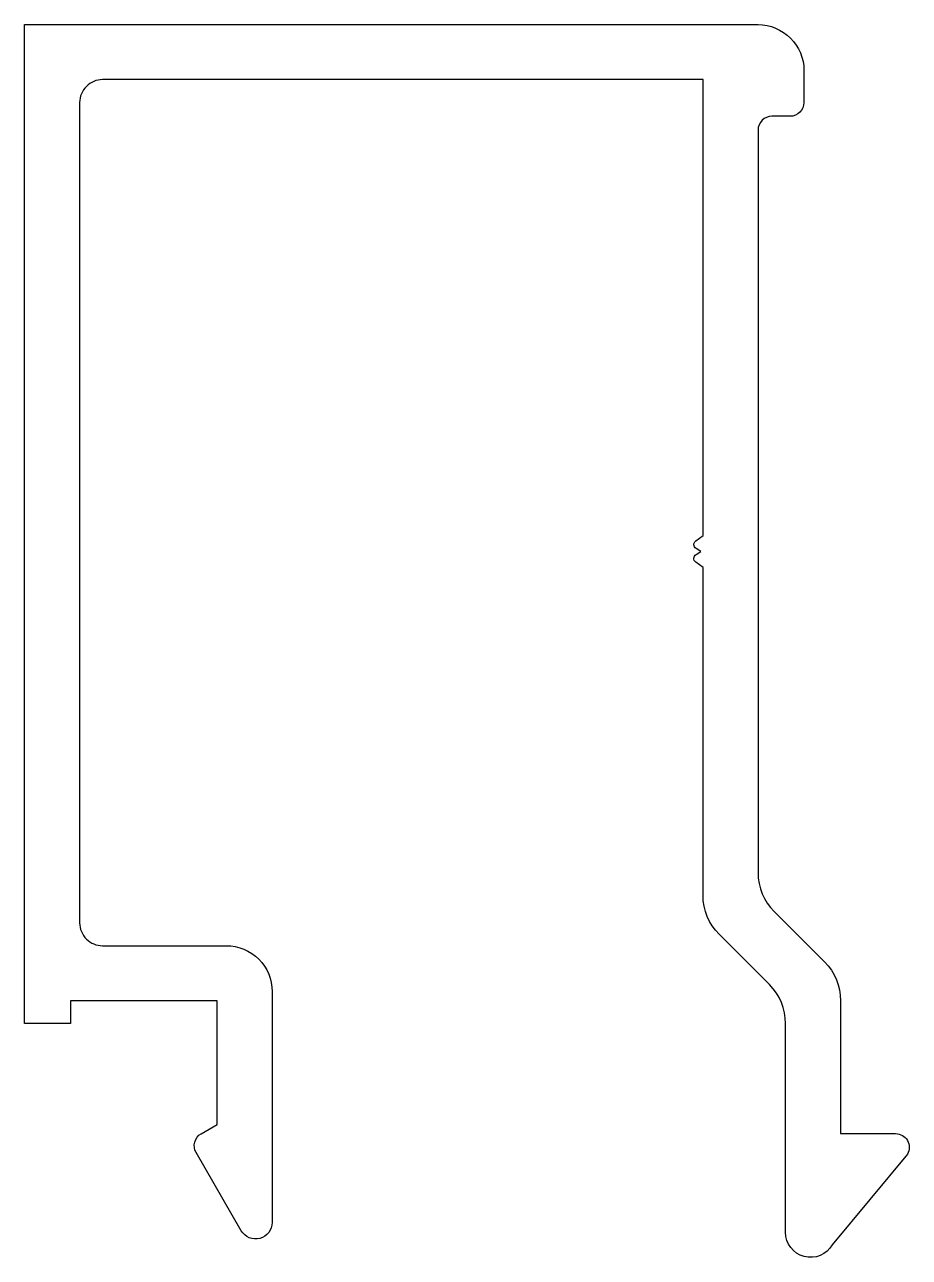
# Model space of a CAD drawing. Extents: x 889.2 to 908.5, y -11 to 15.9.
import ezdxf

# ---------------------------------------------------------------- set-up
doc = ezdxf.new("R2010")
doc.units = 0
doc.header["$LTSCALE"] = 15
doc.layers.add('NEW_PROFILES', color=5, linetype='CONTINUOUS')

msp = doc.modelspace()

# ---------------------------------------------------------------- linework, layer by layer
at = {"layer": 'NEW_PROFILES', "color": 0, "ltscale": 5}
msp.add_lwpolyline([(890.41, -3.712, 0.414214), (890.91, -4.212), (893.61, -4.212, -0.414214), (894.61, -5.212), (894.61, -10.251, -0.767327), (893.936, -10.431), (892.95, -8.724, -0.414214), (893.06, -8.314), (893.41, -8.112), (893.41, -5.412), (890.21, -5.412), (890.21, -5.912), (889.21, -5.912), (889.21, 15.888), (905.21, 15.888, -0.414214), (906.21, 14.888), (906.21, 14.188, -0.414214), (905.91, 13.888), (905.51, 13.888, 0.414214), (905.21, 13.588), (905.21, -2.618, 0.198912), (905.562, -3.466), (906.659, -4.563, -0.198912), (907.01, -5.412), (907.01, -8.312), (908.21, -8.312, -0.57735), (908.47, -8.762), (906.829, -10.739, -0.767327), (905.81, -10.466), (905.81, -5.909, 0.198912), (905.459, -5.061), (904.362, -3.963, -0.198912), (904.01, -3.115), (904.01, 4.041), (903.85, 4.161, -0.524993), (903.857, 4.326), (903.96, 4.391), (903.857, 4.457, -0.524993), (903.85, 4.621), (904.01, 4.741), (904.01, 14.688), (890.91, 14.688, 0.414214), (890.41, 14.188)], format="xyb", close=True, dxfattribs=at)

doc.saveas('drawing.dxf')
